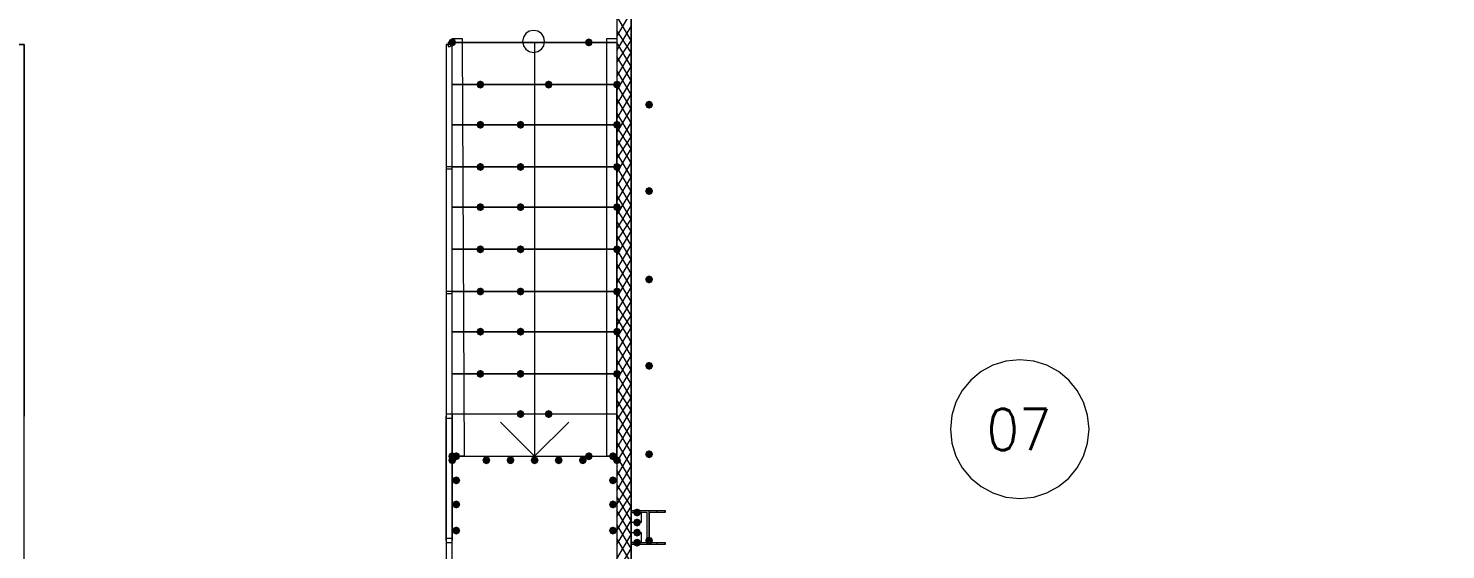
# Model space of a CAD drawing. Header units: millimetres. Extents: x 0 to 420, y 0 to 297.
# Drawn here: x 247.57 to 277.43, y 204.03 to 215.01 of the extents above; entities that cross this region are included whole.
import ezdxf

# ---------------------------------------------------------------- set-up
doc = ezdxf.new("R2010")
doc.units = ezdxf.units.MM
doc.styles.get("Standard").update_dxf_attribs({"font": 'STANDARD'})

msp = doc.modelspace()

# ---------------------------------------------------------------- hatches: boundary and pattern name
for color, points in [(254, [(256.582333, 214.714667), (256.557462, 214.654871), (256.497667, 214.63), (256.437871, 214.654871), (256.413, 214.714667), (256.437871, 214.774462), (256.497667, 214.799333), (256.557462, 214.774463)]), (254, [(256.582333, 214.714667), (256.557462, 214.654871), (256.497667, 214.63), (256.437871, 214.654871), (256.413, 214.714667), (256.437871, 214.774462), (256.497667, 214.799333), (256.557462, 214.774463)]), (254, [(259.461, 214.714667), (259.436129, 214.654871), (259.376333, 214.63), (259.316537, 214.654871), (259.291667, 214.714667), (259.316537, 214.774462), (259.376333, 214.799333), (259.436129, 214.774463)]), (254, [(257.175, 213.825667), (257.150129, 213.765871), (257.090333, 213.741), (257.030538, 213.765871), (257.005667, 213.825667), (257.030537, 213.885462), (257.090333, 213.910333), (257.150129, 213.885463)]), (254, [(258.614333, 213.825667), (258.589462, 213.765871), (258.529667, 213.741), (258.469871, 213.765871), (258.445, 213.825667), (258.469871, 213.885462), (258.529667, 213.910333), (258.589462, 213.885463)]), (254, [(260.053667, 213.825667), (260.028796, 213.765871), (259.969, 213.741), (259.909204, 213.765871), (259.884333, 213.825667), (259.909204, 213.885462), (259.969, 213.910333), (260.028796, 213.885463)]), (7, [(260.731, 213.402333), (260.706129, 213.342537), (260.646333, 213.317667), (260.586538, 213.342537), (260.561667, 213.402333), (260.586537, 213.462129), (260.646333, 213.487), (260.706129, 213.462129)]), (254, [(257.175, 212.979), (257.150129, 212.919204), (257.090333, 212.894333), (257.030538, 212.919204), (257.005667, 212.979), (257.030537, 213.038796), (257.090333, 213.063667), (257.150129, 213.038796)]), (254, [(258.021667, 212.979), (257.996796, 212.919204), (257.937, 212.894333), (257.877204, 212.919204), (257.852333, 212.979), (257.877204, 213.038796), (257.937, 213.063667), (257.996796, 213.038796)]), (254, [(260.053667, 212.979), (260.028796, 212.919204), (259.969, 212.894333), (259.909204, 212.919204), (259.884333, 212.979), (259.909204, 213.038796), (259.969, 213.063667), (260.028796, 213.038796)]), (254, [(257.175, 212.09), (257.150129, 212.030204), (257.090333, 212.005333), (257.030538, 212.030204), (257.005667, 212.09), (257.030537, 212.149796), (257.090333, 212.174667), (257.150129, 212.149796)]), (254, [(258.021667, 212.09), (257.996796, 212.030204), (257.937, 212.005333), (257.877204, 212.030204), (257.852333, 212.09), (257.877204, 212.149796), (257.937, 212.174667), (257.996796, 212.149796)]), (254, [(260.053667, 212.09), (260.028796, 212.030204), (259.969, 212.005333), (259.909204, 212.030204), (259.884333, 212.09), (259.909204, 212.149796), (259.969, 212.174667), (260.028796, 212.149796)]), (7, [(260.731, 211.582), (260.706129, 211.522204), (260.646333, 211.497333), (260.586538, 211.522204), (260.561667, 211.582), (260.586537, 211.641796), (260.646333, 211.666667), (260.706129, 211.641796)]), (254, [(257.175, 211.243333), (257.150129, 211.183538), (257.090333, 211.158667), (257.030538, 211.183538), (257.005667, 211.243333), (257.030537, 211.303129), (257.090333, 211.328), (257.150129, 211.303129)]), (254, [(258.021667, 211.243333), (257.996796, 211.183538), (257.937, 211.158667), (257.877204, 211.183538), (257.852333, 211.243333), (257.877204, 211.303129), (257.937, 211.328), (257.996796, 211.303129)]), (254, [(260.053667, 211.243333), (260.028796, 211.183538), (259.969, 211.158667), (259.909204, 211.183538), (259.884333, 211.243333), (259.909204, 211.303129), (259.969, 211.328), (260.028796, 211.303129)]), (254, [(257.175, 210.354333), (257.150129, 210.294537), (257.090333, 210.269667), (257.030538, 210.294537), (257.005667, 210.354333), (257.030537, 210.414129), (257.090333, 210.439), (257.150129, 210.414129)]), (254, [(258.021667, 210.354333), (257.996796, 210.294537), (257.937, 210.269667), (257.877204, 210.294537), (257.852333, 210.354333), (257.877204, 210.414129), (257.937, 210.439), (257.996796, 210.414129)]), (254, [(260.053667, 210.354333), (260.028796, 210.294537), (259.969, 210.269667), (259.909204, 210.294537), (259.884333, 210.354333), (259.909204, 210.414129), (259.969, 210.439), (260.028796, 210.414129)]), (7, [(260.731, 209.719333), (260.706129, 209.659538), (260.646333, 209.634667), (260.586538, 209.659538), (260.561667, 209.719333), (260.586537, 209.779129), (260.646333, 209.804), (260.706129, 209.779129)]), (254, [(257.175, 209.465333), (257.150129, 209.405537), (257.090333, 209.380667), (257.030538, 209.405537), (257.005667, 209.465333), (257.030537, 209.525129), (257.090333, 209.55), (257.150129, 209.525129)]), (254, [(258.021667, 209.465333), (257.996796, 209.405537), (257.937, 209.380667), (257.877204, 209.405537), (257.852333, 209.465333), (257.877204, 209.525129), (257.937, 209.55), (257.996796, 209.525129)]), (254, [(260.053667, 209.465333), (260.028796, 209.405537), (259.969, 209.380667), (259.909204, 209.405537), (259.884333, 209.465333), (259.909204, 209.525129), (259.969, 209.55), (260.028796, 209.525129)]), (254, [(257.175, 208.618667), (257.150129, 208.558871), (257.090333, 208.534), (257.030538, 208.558871), (257.005667, 208.618667), (257.030537, 208.678462), (257.090333, 208.703333), (257.150129, 208.678463)]), (254, [(258.021667, 208.618667), (257.996796, 208.558871), (257.937, 208.534), (257.877204, 208.558871), (257.852333, 208.618667), (257.877204, 208.678462), (257.937, 208.703333), (257.996796, 208.678463)]), (254, [(260.053667, 208.618667), (260.028796, 208.558871), (259.969, 208.534), (259.909204, 208.558871), (259.884333, 208.618667), (259.909204, 208.678462), (259.969, 208.703333), (260.028796, 208.678463)]), (254, [(260.053667, 208.618667), (260.028796, 208.558871), (259.969, 208.534), (259.909204, 208.558871), (259.884333, 208.618667), (259.909204, 208.678462), (259.969, 208.703333), (260.028796, 208.678463)]), (7, [(260.731, 207.899), (260.706129, 207.839204), (260.646333, 207.814333), (260.586538, 207.839204), (260.561667, 207.899), (260.586537, 207.958796), (260.646333, 207.983667), (260.706129, 207.958796)]), (254, [(257.175, 207.729667), (257.150129, 207.669871), (257.090333, 207.645), (257.030538, 207.669871), (257.005667, 207.729667), (257.030537, 207.789462), (257.090333, 207.814333), (257.150129, 207.789463)]), (254, [(258.021667, 207.729667), (257.996796, 207.669871), (257.937, 207.645), (257.877204, 207.669871), (257.852333, 207.729667), (257.877204, 207.789462), (257.937, 207.814333), (257.996796, 207.789463)]), (254, [(260.053667, 207.729667), (260.028796, 207.669871), (259.969, 207.645), (259.909204, 207.669871), (259.884333, 207.729667), (259.909204, 207.789462), (259.969, 207.814333), (260.028796, 207.789463)]), (254, [(258.021667, 206.883), (257.996796, 206.823204), (257.937, 206.798333), (257.877204, 206.823204), (257.852333, 206.883), (257.877204, 206.942796), (257.937, 206.967667), (257.996796, 206.942796)]), (254, [(258.614333, 206.883), (258.589462, 206.823204), (258.529667, 206.798333), (258.469871, 206.823204), (258.445, 206.883), (258.469871, 206.942796), (258.529667, 206.967667), (258.589462, 206.942796)]), (254, [(256.582333, 205.994), (256.557462, 205.934204), (256.497667, 205.909333), (256.437871, 205.934204), (256.413, 205.994), (256.437871, 206.053796), (256.497667, 206.078667), (256.557462, 206.053796)]), (7, [(256.667, 205.994), (256.642129, 205.934204), (256.582333, 205.909333), (256.522538, 205.934204), (256.497667, 205.994), (256.522537, 206.053796), (256.582333, 206.078667), (256.642129, 206.053796)]), (254, [(259.461, 205.994), (259.436129, 205.934204), (259.376333, 205.909333), (259.316537, 205.934204), (259.291667, 205.994), (259.316537, 206.053796), (259.376333, 206.078667), (259.436129, 206.053796)]), (7, [(259.969, 205.994), (259.944129, 205.934204), (259.884333, 205.909333), (259.824538, 205.934204), (259.799667, 205.994), (259.824537, 206.053796), (259.884333, 206.078667), (259.944129, 206.053796)]), (7, [(260.731, 206.036333), (260.706129, 205.976537), (260.646333, 205.951667), (260.586538, 205.976537), (260.561667, 206.036333), (260.586537, 206.096129), (260.646333, 206.121), (260.706129, 206.096129)]), (7, [(256.582333, 205.909333), (256.557462, 205.849538), (256.497667, 205.824667), (256.437871, 205.849538), (256.413, 205.909333), (256.437871, 205.969129), (256.497667, 205.994), (256.557462, 205.969129)]), (7, [(257.302, 205.909333), (257.277129, 205.849538), (257.217333, 205.824667), (257.157537, 205.849538), (257.132667, 205.909333), (257.157537, 205.969129), (257.217333, 205.994), (257.277129, 205.969129)]), (7, [(257.81, 205.909333), (257.785129, 205.849538), (257.725333, 205.824667), (257.665538, 205.849538), (257.640667, 205.909333), (257.665537, 205.969129), (257.725333, 205.994), (257.785129, 205.969129)]), (7, [(258.318, 205.909333), (258.293129, 205.849538), (258.233333, 205.824667), (258.173537, 205.849538), (258.148667, 205.909333), (258.173537, 205.969129), (258.233333, 205.994), (258.293129, 205.969129)]), (7, [(258.826, 205.909333), (258.801129, 205.849538), (258.741333, 205.824667), (258.681537, 205.849538), (258.656667, 205.909333), (258.681537, 205.969129), (258.741333, 205.994), (258.801129, 205.969129)]), (7, [(259.334, 205.909333), (259.309129, 205.849538), (259.249333, 205.824667), (259.189538, 205.849538), (259.164667, 205.909333), (259.189537, 205.969129), (259.249333, 205.994), (259.309129, 205.969129)]), (7, [(260.053667, 205.909333), (260.028796, 205.849538), (259.969, 205.824667), (259.909204, 205.849538), (259.884333, 205.909333), (259.909204, 205.969129), (259.969, 205.994), (260.028796, 205.969129)]), (7, [(256.667, 205.486), (256.642129, 205.426204), (256.582333, 205.401333), (256.522538, 205.426204), (256.497667, 205.486), (256.522537, 205.545796), (256.582333, 205.570667), (256.642129, 205.545796)]), (7, [(259.969, 205.486), (259.944129, 205.426204), (259.884333, 205.401333), (259.824538, 205.426204), (259.799667, 205.486), (259.824537, 205.545796), (259.884333, 205.570667), (259.944129, 205.545796)]), (7, [(256.667, 204.978), (256.642129, 204.918204), (256.582333, 204.893333), (256.522538, 204.918204), (256.497667, 204.978), (256.522537, 205.037796), (256.582333, 205.062667), (256.642129, 205.037796)]), (7, [(259.969, 204.978), (259.944129, 204.918204), (259.884333, 204.893333), (259.824538, 204.918204), (259.799667, 204.978), (259.824537, 205.037796), (259.884333, 205.062667), (259.944129, 205.037796)]), (7, [(260.477, 204.808667), (260.452129, 204.748871), (260.392333, 204.724), (260.332538, 204.748871), (260.307667, 204.808667), (260.332537, 204.868462), (260.392333, 204.893333), (260.452129, 204.868463)]), (7, [(260.477, 204.597), (260.452129, 204.537204), (260.392333, 204.512333), (260.332538, 204.537204), (260.307667, 204.597), (260.332537, 204.656796), (260.392333, 204.681667), (260.452129, 204.656796)]), (7, [(256.667, 204.427667), (256.642129, 204.367871), (256.582333, 204.343), (256.522538, 204.367871), (256.497667, 204.427667), (256.522537, 204.487462), (256.582333, 204.512333), (256.642129, 204.487463)]), (7, [(259.969, 204.427667), (259.944129, 204.367871), (259.884333, 204.343), (259.824538, 204.367871), (259.799667, 204.427667), (259.824537, 204.487462), (259.884333, 204.512333), (259.944129, 204.487463)]), (7, [(260.477, 204.385333), (260.452129, 204.325537), (260.392333, 204.300667), (260.332538, 204.325537), (260.307667, 204.385333), (260.332537, 204.445129), (260.392333, 204.47), (260.452129, 204.445129)]), (7, [(260.731, 204.216), (260.706129, 204.156204), (260.646333, 204.131333), (260.586538, 204.156204), (260.561667, 204.216), (260.586537, 204.275796), (260.646333, 204.300667), (260.706129, 204.275796)]), (7, [(260.477, 204.173667), (260.452129, 204.113871), (260.392333, 204.089), (260.332538, 204.113871), (260.307667, 204.173667), (260.332537, 204.233462), (260.392333, 204.258333), (260.452129, 204.233463)])]:
    msp.add_hatch(color=color).paths.add_polyline_path(points, flags=0)

# ---------------------------------------------------------------- linework, layer by layer
at = {"color": 7, "lineweight": 0}
for points in [[(394.335, 222.25), (260.265333, 222.25), (260.265333, 191.219667), (243.586, 191.219667), (243.586, 222.25), (109.516333, 222.25), (109.516333, 105.579333), (243.586, 105.579333), (243.586, 136.609667), (260.265333, 136.609667), (260.265333, 105.579333), (394.335, 105.579333)], [(243.586, 221.869), (243.586, 191.219667), (260.265333, 191.219667), (260.265333, 221.869), (393.954, 221.869), (393.954, 105.918), (260.265333, 105.918), (260.265333, 136.609667), (243.586, 136.609667), (243.586, 105.918), (109.897333, 105.918), (109.897333, 221.869)], [(256.709333, 214.799333), (256.709333, 214.714667), (256.751667, 205.994), (256.497667, 205.994), (256.497667, 214.714667), (256.497667, 214.799333)], [(259.969, 214.799333), (259.969, 214.714667), (259.969, 205.994), (259.757333, 205.994), (259.757333, 214.714667), (259.757333, 214.799333)], [(247.353667, 206.840667), (247.353667, 214.672333), (247.480667, 214.672333), (247.480667, 206.840667), (247.480667, 214.672333), (247.353667, 214.672333), (247.353667, 206.840667), (247.353667, 204.216), (247.353667, 191.219667), (256.497667, 191.219667), (256.497667, 204.216), (256.497667, 206.840667), (256.497667, 214.672333), (256.370667, 214.672333), (256.370667, 206.840667), (256.370667, 204.216), (256.370667, 191.346667), (247.480667, 191.346667), (247.480667, 204.216), (247.480667, 206.840667), (247.480667, 214.672333), (247.353667, 214.672333)], [(256.370667, 214.672333), (256.413, 214.672333), (256.413, 214.63), (256.455333, 214.63), (256.497667, 214.672333), (256.455333, 214.714667), (256.413, 214.714667), (256.413, 214.672333)], [(259.969, 213.825667), (256.497667, 213.825667), (256.497667, 214.714667), (259.969, 214.714667)], [(259.969, 212.979), (256.497667, 212.979), (256.497667, 213.825667), (259.969, 213.825667)], [(259.969, 212.09), (256.497667, 212.09), (256.497667, 212.979), (259.969, 212.979)], [(256.497667, 212.09), (256.370667, 212.09), (256.370667, 212.047667), (256.497667, 212.047667)], [(259.969, 211.243333), (256.497667, 211.243333), (256.497667, 212.09), (259.969, 212.09)], [(259.969, 210.354333), (256.497667, 210.354333), (256.497667, 211.243333), (259.969, 211.243333)], [(259.969, 209.465333), (256.497667, 209.465333), (256.497667, 210.354333), (259.969, 210.354333)], [(256.497667, 209.465333), (256.370667, 209.465333), (256.370667, 209.423), (256.497667, 209.423)], [(259.969, 208.618667), (256.497667, 208.618667), (256.497667, 209.465333), (259.969, 209.465333)], [(259.969, 207.729667), (256.497667, 207.729667), (256.497667, 208.618667), (259.969, 208.618667)], [(256.497667, 206.883), (256.497667, 205.994), (259.969, 205.994), (259.969, 206.883), (256.497667, 206.883), (256.497667, 207.729667), (259.969, 207.729667), (259.969, 206.883)], [(256.497667, 206.883), (256.370667, 206.883), (256.370667, 206.798333), (256.497667, 206.798333)], [(259.969, 203.411667), (256.497667, 203.411667), (256.497667, 205.994), (259.969, 205.994)], [(260.985, 204.131333), (260.265333, 204.131333), (260.265333, 204.173667), (260.604, 204.173667), (260.604, 204.808667), (260.265333, 204.808667), (260.265333, 204.851), (260.985, 204.851), (260.985, 204.808667), (260.646333, 204.808667), (260.646333, 204.173667), (260.985, 204.173667)], [(260.477, 204.597), (260.265333, 204.597), (260.265333, 204.808667), (260.477, 204.808667), (260.477, 204.597), (260.265333, 204.597), (260.265333, 204.808667), (260.477, 204.808667)], [(260.477, 204.173667), (260.265333, 204.173667), (260.265333, 204.385333), (260.477, 204.385333), (260.477, 204.173667), (260.265333, 204.173667), (260.265333, 204.385333), (260.477, 204.385333)], [(256.497667, 204.258333), (256.370667, 204.258333), (256.370667, 204.173667), (256.497667, 204.173667)]]:
    msp.add_lwpolyline(points, close=True, dxfattribs=at)
for points in [[(259.969, 222.25), (259.969, 187.748333)], [(260.265333, 187.748333), (260.265333, 222.25)], [(259.969, 214.841667), (260.265333, 215.349667)], [(260.265333, 214.757), (259.969, 215.265)], [(259.969, 214.545333), (260.265333, 215.053333)], [(258.445, 214.735876), (258.426681, 214.826512), (258.376775, 214.900515), (258.302762, 214.950397), (258.212124, 214.968667), (258.121488, 214.950342), (258.047485, 214.900425), (257.997603, 214.826411), (257.979333, 214.735791)], [(260.265333, 214.503), (259.969, 214.968667)], [(259.969, 214.291333), (260.265333, 214.757)], [(256.497667, 206.840667), (256.497667, 214.672333), (256.370667, 214.672333), (256.370667, 206.840667)], [(256.497667, 206.840667), (256.497667, 204.216), (256.497667, 206.840667), (256.497667, 214.672333), (256.370667, 214.672333), (256.370667, 206.840667), (256.370667, 204.216), (256.370667, 206.840667)], [(256.497667, 206.840667), (256.497667, 214.672333), (256.370667, 214.672333), (256.370667, 206.840667)], [(256.497667, 206.840667), (256.497667, 204.216), (256.497667, 206.840667), (256.497667, 214.672333), (256.370667, 214.672333), (256.370667, 206.840667), (256.370667, 204.216), (256.370667, 206.840667)], [(259.969, 214.714667), (256.497667, 214.714667)], [(258.233333, 214.714667), (258.233333, 213.825667), (258.233333, 206.883), (258.233333, 205.994), (257.513667, 206.713667)], [(257.979333, 214.735791), (257.997652, 214.645155), (258.047559, 214.571151), (258.121571, 214.52127), (258.212209, 214.503), (258.302845, 214.521325), (258.376849, 214.571241), (258.42673, 214.645256), (258.445, 214.735876)], [(260.265333, 214.206667), (259.969, 214.714667)], [(259.969, 213.995), (260.265333, 214.503)], [(260.265333, 213.910333), (259.969, 214.418333)], [(259.969, 213.698667), (260.265333, 214.206667)], [(260.265333, 213.614), (259.969, 214.122)], [(259.969, 213.402333), (260.265333, 213.910333)], [(260.265333, 213.317667), (259.969, 213.825667)], [(259.969, 212.979), (259.969, 213.825667)], [(259.969, 213.106), (260.265333, 213.614)], [(260.265333, 213.021333), (259.969, 213.529333)], [(259.969, 212.809667), (260.265333, 213.317667)], [(260.265333, 212.725), (259.969, 213.233)], [(259.969, 212.513333), (260.265333, 213.021333)], [(259.969, 212.09), (259.969, 212.979)], [(260.265333, 212.471), (259.969, 212.936667)], [(259.969, 212.259333), (260.265333, 212.725)], [(260.265333, 212.174667), (259.969, 212.682667)], [(259.969, 211.963), (260.265333, 212.471)], [(260.265333, 211.878333), (259.969, 212.386333)], [(259.969, 211.666667), (260.265333, 212.174667)], [(260.265333, 211.582), (259.969, 212.09)], [(259.969, 211.243333), (259.969, 212.09)], [(259.969, 211.370333), (260.265333, 211.878333)], [(260.265333, 211.285667), (259.969, 211.793667)], [(259.969, 211.074), (260.265333, 211.582)], [(260.265333, 210.989333), (259.969, 211.497333)], [(259.969, 210.777667), (260.265333, 211.285667)], [(259.969, 210.354333), (259.969, 211.243333)], [(260.265333, 210.735333), (259.969, 211.201)], [(259.969, 210.523667), (260.265333, 210.989333)], [(260.265333, 210.439), (259.969, 210.947)], [(259.969, 210.227333), (260.265333, 210.735333)], [(260.265333, 210.142667), (259.969, 210.650667)], [(259.969, 209.931), (260.265333, 210.439)], [(260.265333, 209.846333), (259.969, 210.354333)], [(259.969, 209.465333), (259.969, 210.354333)], [(259.969, 209.634667), (260.265333, 210.142667)], [(260.265333, 209.55), (259.969, 210.058)], [(259.969, 209.338333), (260.265333, 209.846333)], [(260.265333, 209.253667), (259.969, 209.761667)], [(259.969, 209.042), (260.265333, 209.55)], [(260.265333, 208.957333), (259.969, 209.465333)], [(259.969, 208.618667), (259.969, 209.465333)], [(259.969, 208.745667), (260.265333, 209.253667)], [(260.265333, 208.703333), (259.969, 209.169)], [(259.969, 208.491667), (260.265333, 208.957333)], [(260.265333, 208.407), (259.969, 208.915)], [(259.969, 208.195333), (260.265333, 208.703333)], [(260.265333, 208.110667), (259.969, 208.618667)], [(259.969, 207.729667), (259.969, 208.618667)], [(259.969, 207.899), (260.265333, 208.407)], [(260.265333, 207.814333), (259.969, 208.322333)], [(259.969, 207.602667), (260.265333, 208.110667)], [(260.265333, 207.518), (259.969, 208.026)], [(269.917333, 206.5655), (269.887661, 206.859844), (269.802561, 207.133996), (269.667905, 207.382083), (269.489566, 207.598232), (269.273416, 207.776572), (269.025329, 207.911228), (268.751177, 207.996328), (268.456833, 208.026), (268.16249, 207.996328), (267.888338, 207.911228), (267.640251, 207.776572), (267.424101, 207.598232), (267.245762, 207.382083), (267.111106, 207.133996), (267.026005, 206.859844), (266.996333, 206.5655)], [(259.969, 207.306333), (260.265333, 207.814333)], [(260.265333, 207.221667), (259.969, 207.729667)], [(259.969, 206.883), (259.969, 207.729667)], [(259.969, 207.01), (260.265333, 207.518)], [(260.265333, 206.967667), (259.969, 207.433333)], [(259.969, 206.756), (260.265333, 207.221667)], [(260.265333, 206.671333), (259.969, 207.179333)], [(256.497667, 206.883), (256.497667, 205.994)], [(258.233333, 205.994), (258.953, 206.713667)], [(259.969, 206.459667), (260.265333, 206.967667)], [(260.265333, 206.375), (259.969, 206.883)], [(259.969, 206.163333), (260.265333, 206.671333)], [(260.265333, 206.078667), (259.969, 206.586667)], [(266.996333, 206.5655), (267.026005, 206.271156), (267.111106, 205.997004), (267.245762, 205.748917), (267.424101, 205.532768), (267.640251, 205.354428), (267.888338, 205.219772), (268.16249, 205.134672), (268.456833, 205.105), (268.751177, 205.134672), (269.025329, 205.219772), (269.273416, 205.354428), (269.489566, 205.532768), (269.667905, 205.748917), (269.802561, 205.997004), (269.887661, 206.271156), (269.917333, 206.5655)], [(259.969, 205.867), (260.265333, 206.375)], [(260.265333, 205.782333), (259.969, 206.290333)], [(259.969, 205.570667), (260.265333, 206.078667)], [(260.265333, 205.486), (259.969, 205.994)], [(259.969, 205.274333), (260.265333, 205.782333)], [(260.265333, 205.189667), (259.969, 205.697667)], [(259.969, 204.978), (260.265333, 205.486)], [(260.265333, 204.935667), (259.969, 205.401333)], [(259.969, 204.724), (260.265333, 205.189667)], [(260.265333, 204.639333), (259.969, 205.147333)], [(259.969, 204.427667), (260.265333, 204.935667)], [(260.265333, 204.343), (259.969, 204.851)], [(259.969, 204.131333), (260.265333, 204.639333)], [(260.265333, 204.808667), (260.265333, 204.851)], [(260.434667, 204.808667), (260.434667, 204.851)], [(260.646333, 204.131333), (260.646333, 204.851)], [(260.815667, 204.808667), (260.815667, 204.851)], [(260.985, 204.808667), (260.985, 204.851)], [(260.265333, 204.046667), (259.969, 204.554667)], [(259.969, 203.835), (260.265333, 204.343)], [(256.370667, 204.216), (256.370667, 191.346667)], [(256.370667, 204.216), (256.370667, 191.346667)], [(256.370667, 204.216), (256.370667, 191.346667)], [(256.370667, 204.216), (256.370667, 191.346667)], [(256.497667, 191.219667), (256.497667, 204.216)], [(256.497667, 191.219667), (256.497667, 204.216)], [(256.497667, 191.219667), (256.497667, 204.216)], [(256.497667, 191.219667), (256.497667, 204.216)], [(260.265333, 203.750333), (259.969, 204.258333)], [(259.969, 203.538667), (260.265333, 204.046667)], [(260.265333, 204.131333), (260.265333, 204.173667)], [(260.434667, 204.131333), (260.434667, 204.173667)], [(260.815667, 204.131333), (260.815667, 204.173667)], [(260.985, 204.131333), (260.985, 204.173667)]]:
    msp.add_lwpolyline(points, dxfattribs=at)
at = {"color": 43, "lineweight": 0}
msp.add_lwpolyline([(277.876, 187.748333), (277.876, 222.25), (260.265333, 222.25), (260.265333, 187.748333)], close=True, dxfattribs=at)
at = {"color": 254, "lineweight": 0}
msp.add_lwpolyline([(243.586, 221.869), (109.897333, 221.869), (109.897333, 105.918), (243.586, 105.918), (243.586, 136.609667), (260.265333, 136.609667), (260.265333, 105.918), (393.954, 105.918), (393.954, 221.869), (260.265333, 221.869), (260.265333, 191.219667), (243.586, 191.219667)], close=True, dxfattribs=at)

# ---------------------------------------------------------------- texts
at = {"color": 7, "insert": (267.758333, 206.993034), "char_height": 0.872032, "width": 1.06581689, "attachment_point": 1}
msp.add_mtext('07', dxfattribs=at)

doc.saveas('drawing.dxf')
